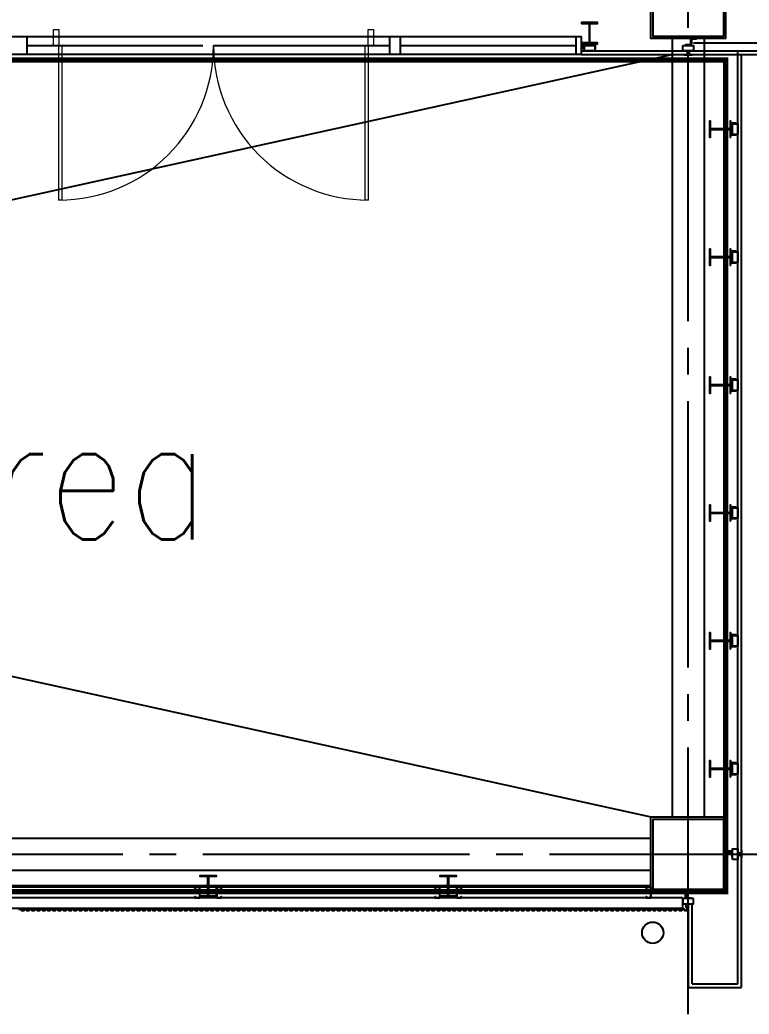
# Model space of a CAD drawing. Header units: millimetres. Extents: x -48783 to 30095, y 6477 to 24477.
# Drawn here: x 22774 to 23457, y 10600 to 11532 of the extents above; entities that cross this region are included whole.
import ezdxf
from ezdxf.enums import TextEntityAlignment as Align

# ---------------------------------------------------------------- set-up
doc = ezdxf.new("R2010")
doc.units = ezdxf.units.MM
doc.header["$LTSCALE"] = 100
doc.linetypes.add('X-N-FAB-L20$0$COL-CEN-LIN', pattern=[3.25, 2.5, -0.25, 0.25, -0.25])
for name, color, linetype in [('0-XREF', 7, 'Continuous'), ('X-N-FAB-L20$0$04', 8, 'Continuous'), ('X-N-FAB-L20$0$08', 8, 'Continuous'), ('X-N-FAB-L20$0$200K新增範圍', 8, 'Continuous'), ('X-N-FAB-L20$0$BLOCK', 8, 'Continuous'), ('X-N-FAB-L20$0$CCL', 8, 'X-N-FAB-L20$0$COL-CEN-LIN'), ('X-N-FAB-L20$0$COL-S', 8, 'Continuous'), ('X-N-FAB-L20$0$DOOR', 8, 'Continuous'), ('X-N-FAB-L20$0$TXT-CODE', 8, 'Continuous')]:
    doc.layers.add(name, color=color, linetype=linetype)
doc.styles.add('X-N-FAB-L20$0$CHINA', font='simplex.shx', dxfattribs={"width": 0.75, "bigfont": 'chineset.shx'})

# ---------------------------------------------------------------- blocks, each defined once
blk = doc.blocks.new('X-N-FAB-L20$0$A$Cc7bb84f0')
at = {"layer": 'X-N-FAB-L20$0$COL-S'}
for points in [[(0, 70), (70, 70), (70, 0), (0, 0)], [(2, 68), (68, 68), (68, 2), (2, 2)]]:
    blk.add_lwpolyline(points, close=True, dxfattribs=at)
blk = doc.blocks.new('X-N-FAB-L20$0$A$C20c95bda')
at = {"layer": 'X-N-FAB-L20$0$CCL'}
for p, q in [((24420, 0), (24420, 9160)), ((240, 150), (28330, 150))]:
    blk.add_line(p, q, dxfattribs=at)
at = {"layer": 'X-N-FAB-L20$0$200K新增範圍'}
for p in [(24385, 915), (24385, 115)]:
    blk.add_blockref('X-N-FAB-L20$0$A$Cc7bb84f0', p, dxfattribs=at)
blk = doc.blocks.new('X-N-FAB-L20$0$A$C1d07c4d4')
at = {"layer": 'X-N-FAB-L20$0$04'}
for p, q in [((24102.44, 890), (24102.44, 160)), ((24132.44, 890), (24132.44, 160)), ((24163.89, 3.5), (24163.89, 878.5)), ((20832.44, 875), (24082.44, 160)), ((20852.44, 160), (24102.44, 875)), ((24167.44, 0), (24167.44, 875)), ((23252.44, 140), (24082.44, 140)), ((23252.44, 110), (24082.44, 110)), ((24082.44, 95.25), (23252.44, 95.25)), ((24082.44, 94), (23252.44, 94)), ((24111.99, 84), (23223.82, 84)), ((24111.99, 84), (24111.99, 74)), ((24117.44, 75), (24117.44, 0)), ((24120.99, 3.5), (24120.99, 78.5)), ((24111.99, 74), (23223.82, 74)), ((24117.44, 0), (24167.44, 0)), ((24120.99, 3.5), (24163.89, 3.5))]:
    blk.add_line(p, q, dxfattribs=at)
for points in [[(24157.44, 797.5), (24157.44, 812.5), (24156.54, 812.5), (24156.54, 805.3), (24138.34, 805.3), (24138.34, 812.5), (24137.44, 812.5), (24137.44, 797.5), (24138.34, 797.5), (24138.34, 804.7), (24156.54, 804.7), (24156.54, 797.5)], [(24162.44, 810.6), (24157.44, 810.6), (24157.44, 805.6), (24158.04, 805.6), (24158.04, 810), (24162.44, 810)], [(24162.44, 799.4), (24157.44, 799.4), (24157.44, 804.4), (24158.04, 804.4), (24158.04, 800), (24162.44, 800)], [(24158.94, 800), (24158.94, 810), (24163.94, 810), (24163.94, 800)], [(24157.44, 677.5), (24157.44, 692.5), (24156.54, 692.5), (24156.54, 685.3), (24138.34, 685.3), (24138.34, 692.5), (24137.44, 692.5), (24137.44, 677.5), (24138.34, 677.5), (24138.34, 684.7), (24156.54, 684.7), (24156.54, 677.5)], [(24162.44, 690.6), (24157.44, 690.6), (24157.44, 685.6), (24158.04, 685.6), (24158.04, 690), (24162.44, 690)], [(24162.44, 679.4), (24157.44, 679.4), (24157.44, 684.4), (24158.04, 684.4), (24158.04, 680), (24162.44, 680)], [(24158.94, 680), (24158.94, 690), (24163.94, 690), (24163.94, 680)], [(24157.44, 557.5), (24157.44, 572.5), (24156.54, 572.5), (24156.54, 565.3), (24138.34, 565.3), (24138.34, 572.5), (24137.44, 572.5), (24137.44, 557.5), (24138.34, 557.5), (24138.34, 564.7), (24156.54, 564.7), (24156.54, 557.5)], [(24162.44, 570.6), (24157.44, 570.6), (24157.44, 565.6), (24158.04, 565.6), (24158.04, 570), (24162.44, 570)], [(24158.94, 560), (24158.94, 570), (24163.94, 570), (24163.94, 560)], [(24162.44, 559.4), (24157.44, 559.4), (24157.44, 564.4), (24158.04, 564.4), (24158.04, 560), (24162.44, 560)], [(24157.44, 437.5), (24157.44, 452.5), (24156.54, 452.5), (24156.54, 445.3), (24138.34, 445.3), (24138.34, 452.5), (24137.44, 452.5), (24137.44, 437.5), (24138.34, 437.5), (24138.34, 444.7), (24156.54, 444.7), (24156.54, 437.5)], [(24162.44, 450.6), (24157.44, 450.6), (24157.44, 445.6), (24158.04, 445.6), (24158.04, 450), (24162.44, 450)], [(24158.94, 440), (24158.94, 450), (24163.94, 450), (24163.94, 440)], [(24162.44, 439.4), (24157.44, 439.4), (24157.44, 444.4), (24158.04, 444.4), (24158.04, 440), (24162.44, 440)], [(24157.44, 317.5), (24157.44, 332.5), (24156.54, 332.5), (24156.54, 325.3), (24138.34, 325.3), (24138.34, 332.5), (24137.44, 332.5), (24137.44, 317.5), (24138.34, 317.5), (24138.34, 324.7), (24156.54, 324.7), (24156.54, 317.5)], [(24162.44, 330.6), (24157.44, 330.6), (24157.44, 325.6), (24158.04, 325.6), (24158.04, 330), (24162.44, 330)], [(24158.94, 320), (24158.94, 330), (24163.94, 330), (24163.94, 320)], [(24162.44, 319.4), (24157.44, 319.4), (24157.44, 324.4), (24158.04, 324.4), (24158.04, 320), (24162.44, 320)], [(24157.44, 197.5), (24157.44, 212.5), (24156.54, 212.5), (24156.54, 205.3), (24138.34, 205.3), (24138.34, 212.5), (24137.44, 212.5), (24137.44, 197.5), (24138.34, 197.5), (24138.34, 204.7), (24156.54, 204.7), (24156.54, 197.5)], [(24162.44, 210.6), (24157.44, 210.6), (24157.44, 205.6), (24158.04, 205.6), (24158.04, 210), (24162.44, 210)], [(24158.94, 200), (24158.94, 210), (24163.94, 210), (24163.94, 200)], [(24162.44, 199.4), (24157.44, 199.4), (24157.44, 204.4), (24158.04, 204.4), (24158.04, 200), (24162.44, 200)], [(24082.44, 90), (24082.44, 160), (24152.44, 160), (24152.44, 90)], [(24084.44, 92), (24084.44, 158), (24150.44, 158), (24150.44, 92)], [(24157.44, 127.5), (24152.44, 127.5), (24152.44, 132.5), (24153.04, 132.5), (24153.04, 128.1), (24157.44, 128.1)], [(24158.94, 122.5), (24158.94, 127.5), (24153.94, 127.5), (24153.94, 126.9), (24158.34, 126.9), (24158.34, 122.5)], [(24158.94, 120), (24158.94, 130), (24163.94, 130), (24163.94, 120)], [(24167.44, 124), (24167.44, 126), (24163.94, 126), (24163.94, 124)], [(23674.94, 85), (23659.94, 85), (23659.94, 85.9), (23667.14, 85.9), (23667.14, 104.1), (23659.94, 104.1), (23659.94, 105), (23674.94, 105), (23674.94, 104.1), (23667.74, 104.1), (23667.74, 85.9), (23674.94, 85.9)], [(23899.94, 85), (23884.94, 85), (23884.94, 85.9), (23892.14, 85.9), (23892.14, 104.1), (23884.94, 104.1), (23884.94, 105), (23899.94, 105), (23899.94, 104.1), (23892.74, 104.1), (23892.74, 85.9), (23899.94, 85.9)], [(24114.94, 85), (24114.94, 90), (24109.94, 90), (24109.94, 89.4), (24114.34, 89.4), (24114.34, 85)], [(24119.94, 83.5), (24114.94, 83.5), (24114.94, 88.5), (24115.54, 88.5), (24115.54, 84.1), (24119.94, 84.1)], [(24122.44, 83.5), (24112.44, 83.5), (24112.44, 78.5), (24122.44, 78.5)], [(24117.44, 75), (24115.44, 75), (24115.44, 78.5), (24117.44, 78.5)]]:
    blk.add_lwpolyline(points, close=True, dxfattribs=at)
for points in [[(24167.64, 121.25), (24167.64, 124.25), (24166.04, 124.25), (24166.04, 125.75), (24167.64, 125.75), (24167.64, 128.75)], [(23497.54, 73.65), (23498.24, 73.9), (23498.22, 73.95), (23497.53, 73.7), (23494.79, 73.7), (23494.79, 72.1), (23492.41, 72.1), (23492.41, 73.55), (23489.83, 73.55)], [(23489.88, 73.5), (23492.36, 73.5), (23492.36, 72.05), (23494.84, 72.05), (23494.84, 73.65), (23497.55, 73.65)]]:
    blk.add_lwpolyline(points, dxfattribs=at)
for points in [[(23655.58, 93.08), (23655.14, 93.08, -0.414214), (23655.06, 93.16), (23655.06, 93.84, -0.414214), (23655.14, 93.92), (23659.32, 93.92, -0.414214), (23659.4, 93.84), (23659.4, 84.16, -0.414214), (23659.32, 84.08), (23655.14, 84.08, -0.414214), (23655.06, 84.16), (23655.06, 84.84, -0.414214), (23655.14, 84.92), (23655.58, 84.92), (23655.58, 85), (23655.14, 85, 0.414214), (23654.98, 84.84), (23654.98, 84.16, 0.414214), (23655.14, 84), (23659.32, 84, 0.414214), (23659.48, 84.16), (23659.48, 93.84, 0.414214), (23659.32, 94), (23655.14, 94, 0.414214), (23654.98, 93.84), (23654.98, 93.16, 0.414214), (23655.14, 93), (23655.58, 93)], [(23679.3, 93.08), (23679.74, 93.08, 0.414214), (23679.82, 93.16), (23679.82, 93.84, 0.414214), (23679.74, 93.92), (23675.56, 93.92, 0.414214), (23675.48, 93.84), (23675.48, 84.16, 0.414214), (23675.56, 84.08), (23679.74, 84.08, 0.414214), (23679.82, 84.16), (23679.82, 84.84, 0.414214), (23679.74, 84.92), (23679.3, 84.92), (23679.3, 85), (23679.74, 85, -0.414214), (23679.9, 84.84), (23679.9, 84.16, -0.414214), (23679.74, 84), (23675.56, 84, -0.414214), (23675.4, 84.16), (23675.4, 93.84, -0.414214), (23675.56, 94), (23679.74, 94, -0.414214), (23679.9, 93.84), (23679.9, 93.16, -0.414214), (23679.74, 93), (23679.3, 93)], [(23880.58, 93.08), (23880.14, 93.08, -0.414214), (23880.06, 93.16), (23880.06, 93.84, -0.414214), (23880.14, 93.92), (23884.32, 93.92, -0.414214), (23884.4, 93.84), (23884.4, 84.16, -0.414214), (23884.32, 84.08), (23880.14, 84.08, -0.414214), (23880.06, 84.16), (23880.06, 84.84, -0.414214), (23880.14, 84.92), (23880.58, 84.92), (23880.58, 85), (23880.14, 85, 0.414214), (23879.98, 84.84), (23879.98, 84.16, 0.414214), (23880.14, 84), (23884.32, 84, 0.414214), (23884.48, 84.16), (23884.48, 93.84, 0.414214), (23884.32, 94), (23880.14, 94, 0.414214), (23879.98, 93.84), (23879.98, 93.16, 0.414214), (23880.14, 93), (23880.58, 93)], [(23904.3, 93.08), (23904.74, 93.08, 0.414214), (23904.82, 93.16), (23904.82, 93.84, 0.414214), (23904.74, 93.92), (23900.56, 93.92, 0.414214), (23900.48, 93.84), (23900.48, 84.16, 0.414214), (23900.56, 84.08), (23904.74, 84.08, 0.414214), (23904.82, 84.16), (23904.82, 84.84, 0.414214), (23904.74, 84.92), (23904.3, 84.92), (23904.3, 85), (23904.74, 85, -0.414214), (23904.9, 84.84), (23904.9, 84.16, -0.414214), (23904.74, 84), (23900.56, 84, -0.414214), (23900.4, 84.16), (23900.4, 93.84, -0.414214), (23900.56, 94), (23904.74, 94, -0.414214), (23904.9, 93.84), (23904.9, 93.16, -0.414214), (23904.74, 93), (23904.3, 93)], [(24078.54, 93.08), (24078.1, 93.08, -0.414214), (24078.02, 93.16), (24078.02, 93.84, -0.414214), (24078.1, 93.92), (24082.28, 93.92, -0.414214), (24082.36, 93.84), (24082.36, 84.16, -0.414214), (24082.28, 84.08), (24078.1, 84.08, -0.414214), (24078.02, 84.16), (24078.02, 84.84, -0.414214), (24078.1, 84.92), (24078.54, 84.92), (24078.54, 85), (24078.1, 85, 0.414214), (24077.94, 84.84), (24077.94, 84.16, 0.414214), (24078.1, 84), (24082.28, 84, 0.414214), (24082.44, 84.16), (24082.44, 93.84, 0.414214), (24082.28, 94), (24078.1, 94, 0.414214), (24077.94, 93.84), (24077.94, 93.16, 0.414214), (24078.1, 93), (24078.54, 93)]]:
    blk.add_lwpolyline(points, format="xyb", close=True, dxfattribs=at)
for points in [[(23512.34, 73.65), (23513.04, 73.9), (23513.02, 73.95), (23512.33, 73.7), (23509.59, 73.7), (23509.59, 72.1), (23507.21, 72.1), (23507.21, 73.55), (23504.63, 73.55), (23504.63, 72.1), (23502.25, 72.1), (23502.25, 73.55), (23499.67, 73.55), (23499.67, 72.1), (23497.29, 72.1), (23497.29, 73.6), (23498.24, 73.6, 1), (23498.24, 74), (23496.17, 74), (23496.04, 73.87), (23495.91, 74), (23494.54, 74), (23494.54, 73.95), (23495.89, 73.95), (23496.04, 73.8), (23496.19, 73.95), (23498.24, 73.95, -1), (23498.24, 73.65), (23497.24, 73.65), (23497.24, 72.05), (23499.72, 72.05), (23499.72, 73.5), (23502.2, 73.5), (23502.2, 72.05), (23504.68, 72.05), (23504.68, 73.5), (23507.16, 73.5), (23507.16, 72.05), (23509.64, 72.05), (23509.64, 73.65), (23512.35, 73.65)], [(23527.14, 73.65), (23527.84, 73.9), (23527.82, 73.95), (23527.13, 73.7), (23524.39, 73.7), (23524.39, 72.1), (23522.01, 72.1), (23522.01, 73.55), (23519.43, 73.55), (23519.43, 72.1), (23517.05, 72.1), (23517.05, 73.55), (23514.47, 73.55), (23514.47, 72.1), (23512.09, 72.1), (23512.09, 73.6), (23513.04, 73.6, 1), (23513.04, 74), (23510.97, 74), (23510.84, 73.87), (23510.71, 74), (23509.34, 74), (23509.34, 73.95), (23510.69, 73.95), (23510.84, 73.8), (23510.99, 73.95), (23513.04, 73.95, -1), (23513.04, 73.65), (23512.04, 73.65), (23512.04, 72.05), (23514.52, 72.05), (23514.52, 73.5), (23517, 73.5), (23517, 72.05), (23519.48, 72.05), (23519.48, 73.5), (23521.96, 73.5), (23521.96, 72.05), (23524.44, 72.05), (23524.44, 73.65), (23527.15, 73.65)], [(23541.94, 73.65), (23542.64, 73.9), (23542.62, 73.95), (23541.93, 73.7), (23539.19, 73.7), (23539.19, 72.1), (23536.81, 72.1), (23536.81, 73.55), (23534.23, 73.55), (23534.23, 72.1), (23531.85, 72.1), (23531.85, 73.55), (23529.27, 73.55), (23529.27, 72.1), (23526.89, 72.1), (23526.89, 73.6), (23527.84, 73.6, 1), (23527.84, 74), (23525.77, 74), (23525.64, 73.87), (23525.51, 74), (23524.14, 74), (23524.14, 73.95), (23525.49, 73.95), (23525.64, 73.8), (23525.79, 73.95), (23527.84, 73.95, -1), (23527.84, 73.65), (23526.84, 73.65), (23526.84, 72.05), (23529.32, 72.05), (23529.32, 73.5), (23531.8, 73.5), (23531.8, 72.05), (23534.28, 72.05), (23534.28, 73.5), (23536.76, 73.5), (23536.76, 72.05), (23539.24, 72.05), (23539.24, 73.65), (23541.95, 73.65)], [(23556.74, 73.65), (23557.44, 73.9), (23557.42, 73.95), (23556.73, 73.7), (23553.99, 73.7), (23553.99, 72.1), (23551.61, 72.1), (23551.61, 73.55), (23549.03, 73.55), (23549.03, 72.1), (23546.65, 72.1), (23546.65, 73.55), (23544.07, 73.55), (23544.07, 72.1), (23541.69, 72.1), (23541.69, 73.6), (23542.64, 73.6, 1), (23542.64, 74), (23540.57, 74), (23540.44, 73.87), (23540.31, 74), (23538.94, 74), (23538.94, 73.95), (23540.29, 73.95), (23540.44, 73.8), (23540.59, 73.95), (23542.64, 73.95, -1), (23542.64, 73.65), (23541.64, 73.65), (23541.64, 72.05), (23544.12, 72.05), (23544.12, 73.5), (23546.6, 73.5), (23546.6, 72.05), (23549.08, 72.05), (23549.08, 73.5), (23551.56, 73.5), (23551.56, 72.05), (23554.04, 72.05), (23554.04, 73.65), (23556.75, 73.65)], [(23571.54, 73.65), (23572.24, 73.9), (23572.22, 73.95), (23571.53, 73.7), (23568.79, 73.7), (23568.79, 72.1), (23566.41, 72.1), (23566.41, 73.55), (23563.83, 73.55), (23563.83, 72.1), (23561.45, 72.1), (23561.45, 73.55), (23558.87, 73.55), (23558.87, 72.1), (23556.49, 72.1), (23556.49, 73.6), (23557.44, 73.6, 1), (23557.44, 74), (23555.37, 74), (23555.24, 73.87), (23555.11, 74), (23553.74, 74), (23553.74, 73.95), (23555.09, 73.95), (23555.24, 73.8), (23555.39, 73.95), (23557.44, 73.95, -1), (23557.44, 73.65), (23556.44, 73.65), (23556.44, 72.05), (23558.92, 72.05), (23558.92, 73.5), (23561.4, 73.5), (23561.4, 72.05), (23563.88, 72.05), (23563.88, 73.5), (23566.36, 73.5), (23566.36, 72.05), (23568.84, 72.05), (23568.84, 73.65), (23571.55, 73.65)], [(23586.34, 73.65), (23587.04, 73.9), (23587.02, 73.95), (23586.33, 73.7), (23583.59, 73.7), (23583.59, 72.1), (23581.21, 72.1), (23581.21, 73.55), (23578.63, 73.55), (23578.63, 72.1), (23576.25, 72.1), (23576.25, 73.55), (23573.67, 73.55), (23573.67, 72.1), (23571.29, 72.1), (23571.29, 73.6), (23572.24, 73.6, 1), (23572.24, 74), (23570.17, 74), (23570.04, 73.87), (23569.91, 74), (23568.54, 74), (23568.54, 73.95), (23569.89, 73.95), (23570.04, 73.8), (23570.19, 73.95), (23572.24, 73.95, -1), (23572.24, 73.65), (23571.24, 73.65), (23571.24, 72.05), (23573.72, 72.05), (23573.72, 73.5), (23576.2, 73.5), (23576.2, 72.05), (23578.68, 72.05), (23578.68, 73.5), (23581.16, 73.5), (23581.16, 72.05), (23583.64, 72.05), (23583.64, 73.65), (23586.35, 73.65)], [(23601.14, 73.65), (23601.84, 73.9), (23601.82, 73.95), (23601.13, 73.7), (23598.39, 73.7), (23598.39, 72.1), (23596.01, 72.1), (23596.01, 73.55), (23593.43, 73.55), (23593.43, 72.1), (23591.05, 72.1), (23591.05, 73.55), (23588.47, 73.55), (23588.47, 72.1), (23586.09, 72.1), (23586.09, 73.6), (23587.04, 73.6, 1), (23587.04, 74), (23584.97, 74), (23584.84, 73.87), (23584.71, 74), (23583.34, 74), (23583.34, 73.95), (23584.69, 73.95), (23584.84, 73.8), (23584.99, 73.95), (23587.04, 73.95, -1), (23587.04, 73.65), (23586.04, 73.65), (23586.04, 72.05), (23588.52, 72.05), (23588.52, 73.5), (23591, 73.5), (23591, 72.05), (23593.48, 72.05), (23593.48, 73.5), (23595.96, 73.5), (23595.96, 72.05), (23598.44, 72.05), (23598.44, 73.65), (23601.15, 73.65)], [(23615.94, 73.65), (23616.64, 73.9), (23616.62, 73.95), (23615.93, 73.7), (23613.19, 73.7), (23613.19, 72.1), (23610.81, 72.1), (23610.81, 73.55), (23608.23, 73.55), (23608.23, 72.1), (23605.85, 72.1), (23605.85, 73.55), (23603.27, 73.55), (23603.27, 72.1), (23600.89, 72.1), (23600.89, 73.6), (23601.84, 73.6, 1), (23601.84, 74), (23599.77, 74), (23599.64, 73.87), (23599.51, 74), (23598.14, 74), (23598.14, 73.95), (23599.49, 73.95), (23599.64, 73.8), (23599.79, 73.95), (23601.84, 73.95, -1), (23601.84, 73.65), (23600.84, 73.65), (23600.84, 72.05), (23603.32, 72.05), (23603.32, 73.5), (23605.8, 73.5), (23605.8, 72.05), (23608.28, 72.05), (23608.28, 73.5), (23610.76, 73.5), (23610.76, 72.05), (23613.24, 72.05), (23613.24, 73.65), (23615.95, 73.65)], [(23630.74, 73.65), (23631.44, 73.9), (23631.42, 73.95), (23630.73, 73.7), (23627.99, 73.7), (23627.99, 72.1), (23625.61, 72.1), (23625.61, 73.55), (23623.03, 73.55), (23623.03, 72.1), (23620.65, 72.1), (23620.65, 73.55), (23618.07, 73.55), (23618.07, 72.1), (23615.69, 72.1), (23615.69, 73.6), (23616.64, 73.6, 1), (23616.64, 74), (23614.57, 74), (23614.44, 73.87), (23614.31, 74), (23612.94, 74), (23612.94, 73.95), (23614.29, 73.95), (23614.44, 73.8), (23614.59, 73.95), (23616.64, 73.95, -1), (23616.64, 73.65), (23615.64, 73.65), (23615.64, 72.05), (23618.12, 72.05), (23618.12, 73.5), (23620.6, 73.5), (23620.6, 72.05), (23623.08, 72.05), (23623.08, 73.5), (23625.56, 73.5), (23625.56, 72.05), (23628.04, 72.05), (23628.04, 73.65), (23630.75, 73.65)], [(23645.54, 73.65), (23646.24, 73.9), (23646.22, 73.95), (23645.53, 73.7), (23642.79, 73.7), (23642.79, 72.1), (23640.41, 72.1), (23640.41, 73.55), (23637.83, 73.55), (23637.83, 72.1), (23635.45, 72.1), (23635.45, 73.55), (23632.87, 73.55), (23632.87, 72.1), (23630.49, 72.1), (23630.49, 73.6), (23631.44, 73.6, 1), (23631.44, 74), (23629.37, 74), (23629.24, 73.87), (23629.11, 74), (23627.74, 74), (23627.74, 73.95), (23629.09, 73.95), (23629.24, 73.8), (23629.39, 73.95), (23631.44, 73.95, -1), (23631.44, 73.65), (23630.44, 73.65), (23630.44, 72.05), (23632.92, 72.05), (23632.92, 73.5), (23635.4, 73.5), (23635.4, 72.05), (23637.88, 72.05), (23637.88, 73.5), (23640.36, 73.5), (23640.36, 72.05), (23642.84, 72.05), (23642.84, 73.65), (23645.55, 73.65)], [(23660.34, 73.65), (23661.04, 73.9), (23661.02, 73.95), (23660.33, 73.7), (23657.59, 73.7), (23657.59, 72.1), (23655.21, 72.1), (23655.21, 73.55), (23652.63, 73.55), (23652.63, 72.1), (23650.25, 72.1), (23650.25, 73.55), (23647.67, 73.55), (23647.67, 72.1), (23645.29, 72.1), (23645.29, 73.6), (23646.24, 73.6, 1), (23646.24, 74), (23644.17, 74), (23644.04, 73.87), (23643.91, 74), (23642.54, 74), (23642.54, 73.95), (23643.89, 73.95), (23644.04, 73.8), (23644.19, 73.95), (23646.24, 73.95, -1), (23646.24, 73.65), (23645.24, 73.65), (23645.24, 72.05), (23647.72, 72.05), (23647.72, 73.5), (23650.2, 73.5), (23650.2, 72.05), (23652.68, 72.05), (23652.68, 73.5), (23655.16, 73.5), (23655.16, 72.05), (23657.64, 72.05), (23657.64, 73.65), (23660.35, 73.65)], [(23675.14, 73.65), (23675.84, 73.9), (23675.82, 73.95), (23675.13, 73.7), (23672.39, 73.7), (23672.39, 72.1), (23670.01, 72.1), (23670.01, 73.55), (23667.43, 73.55), (23667.43, 72.1), (23665.05, 72.1), (23665.05, 73.55), (23662.47, 73.55), (23662.47, 72.1), (23660.09, 72.1), (23660.09, 73.6), (23661.04, 73.6, 1), (23661.04, 74), (23658.97, 74), (23658.84, 73.87), (23658.71, 74), (23657.34, 74), (23657.34, 73.95), (23658.69, 73.95), (23658.84, 73.8), (23658.99, 73.95), (23661.04, 73.95, -1), (23661.04, 73.65), (23660.04, 73.65), (23660.04, 72.05), (23662.52, 72.05), (23662.52, 73.5), (23665, 73.5), (23665, 72.05), (23667.48, 72.05), (23667.48, 73.5), (23669.96, 73.5), (23669.96, 72.05), (23672.44, 72.05), (23672.44, 73.65), (23675.15, 73.65)], [(23689.94, 73.65), (23690.64, 73.9), (23690.62, 73.95), (23689.93, 73.7), (23687.19, 73.7), (23687.19, 72.1), (23684.81, 72.1), (23684.81, 73.55), (23682.23, 73.55), (23682.23, 72.1), (23679.85, 72.1), (23679.85, 73.55), (23677.27, 73.55), (23677.27, 72.1), (23674.89, 72.1), (23674.89, 73.6), (23675.84, 73.6, 1), (23675.84, 74), (23673.77, 74), (23673.64, 73.87), (23673.51, 74), (23672.14, 74), (23672.14, 73.95), (23673.49, 73.95), (23673.64, 73.8), (23673.79, 73.95), (23675.84, 73.95, -1), (23675.84, 73.65), (23674.84, 73.65), (23674.84, 72.05), (23677.32, 72.05), (23677.32, 73.5), (23679.8, 73.5), (23679.8, 72.05), (23682.28, 72.05), (23682.28, 73.5), (23684.76, 73.5), (23684.76, 72.05), (23687.24, 72.05), (23687.24, 73.65), (23689.95, 73.65)], [(23704.74, 73.65), (23705.44, 73.9), (23705.42, 73.95), (23704.73, 73.7), (23701.99, 73.7), (23701.99, 72.1), (23699.61, 72.1), (23699.61, 73.55), (23697.03, 73.55), (23697.03, 72.1), (23694.65, 72.1), (23694.65, 73.55), (23692.07, 73.55), (23692.07, 72.1), (23689.69, 72.1), (23689.69, 73.6), (23690.64, 73.6, 1), (23690.64, 74), (23688.57, 74), (23688.44, 73.87), (23688.31, 74), (23686.94, 74), (23686.94, 73.95), (23688.29, 73.95), (23688.44, 73.8), (23688.59, 73.95), (23690.64, 73.95, -1), (23690.64, 73.65), (23689.64, 73.65), (23689.64, 72.05), (23692.12, 72.05), (23692.12, 73.5), (23694.6, 73.5), (23694.6, 72.05), (23697.08, 72.05), (23697.08, 73.5), (23699.56, 73.5), (23699.56, 72.05), (23702.04, 72.05), (23702.04, 73.65), (23704.75, 73.65)], [(23719.54, 73.65), (23720.24, 73.9), (23720.22, 73.95), (23719.53, 73.7), (23716.79, 73.7), (23716.79, 72.1), (23714.41, 72.1), (23714.41, 73.55), (23711.83, 73.55), (23711.83, 72.1), (23709.45, 72.1), (23709.45, 73.55), (23706.87, 73.55), (23706.87, 72.1), (23704.49, 72.1), (23704.49, 73.6), (23705.44, 73.6, 1), (23705.44, 74), (23703.37, 74), (23703.24, 73.87), (23703.11, 74), (23701.74, 74), (23701.74, 73.95), (23703.09, 73.95), (23703.24, 73.8), (23703.39, 73.95), (23705.44, 73.95, -1), (23705.44, 73.65), (23704.44, 73.65), (23704.44, 72.05), (23706.92, 72.05), (23706.92, 73.5), (23709.4, 73.5), (23709.4, 72.05), (23711.88, 72.05), (23711.88, 73.5), (23714.36, 73.5), (23714.36, 72.05), (23716.84, 72.05), (23716.84, 73.65), (23719.55, 73.65)], [(23734.34, 73.65), (23735.04, 73.9), (23735.02, 73.95), (23734.33, 73.7), (23731.59, 73.7), (23731.59, 72.1), (23729.21, 72.1), (23729.21, 73.55), (23726.63, 73.55), (23726.63, 72.1), (23724.25, 72.1), (23724.25, 73.55), (23721.67, 73.55), (23721.67, 72.1), (23719.29, 72.1), (23719.29, 73.6), (23720.24, 73.6, 1), (23720.24, 74), (23718.17, 74), (23718.04, 73.87), (23717.91, 74), (23716.54, 74), (23716.54, 73.95), (23717.89, 73.95), (23718.04, 73.8), (23718.19, 73.95), (23720.24, 73.95, -1), (23720.24, 73.65), (23719.24, 73.65), (23719.24, 72.05), (23721.72, 72.05), (23721.72, 73.5), (23724.2, 73.5), (23724.2, 72.05), (23726.68, 72.05), (23726.68, 73.5), (23729.16, 73.5), (23729.16, 72.05), (23731.64, 72.05), (23731.64, 73.65), (23734.35, 73.65)], [(23749.14, 73.65), (23749.84, 73.9), (23749.82, 73.95), (23749.13, 73.7), (23746.39, 73.7), (23746.39, 72.1), (23744.01, 72.1), (23744.01, 73.55), (23741.43, 73.55), (23741.43, 72.1), (23739.05, 72.1), (23739.05, 73.55), (23736.47, 73.55), (23736.47, 72.1), (23734.09, 72.1), (23734.09, 73.6), (23735.04, 73.6, 1), (23735.04, 74), (23732.97, 74), (23732.84, 73.87), (23732.71, 74), (23731.34, 74), (23731.34, 73.95), (23732.69, 73.95), (23732.84, 73.8), (23732.99, 73.95), (23735.04, 73.95, -1), (23735.04, 73.65), (23734.04, 73.65), (23734.04, 72.05), (23736.52, 72.05), (23736.52, 73.5), (23739, 73.5), (23739, 72.05), (23741.48, 72.05), (23741.48, 73.5), (23743.96, 73.5), (23743.96, 72.05), (23746.44, 72.05), (23746.44, 73.65), (23749.15, 73.65)], [(23763.94, 73.65), (23764.64, 73.9), (23764.62, 73.95), (23763.93, 73.7), (23761.19, 73.7), (23761.19, 72.1), (23758.81, 72.1), (23758.81, 73.55), (23756.23, 73.55), (23756.23, 72.1), (23753.85, 72.1), (23753.85, 73.55), (23751.27, 73.55), (23751.27, 72.1), (23748.89, 72.1), (23748.89, 73.6), (23749.84, 73.6, 1), (23749.84, 74), (23747.77, 74), (23747.64, 73.87), (23747.51, 74), (23746.14, 74), (23746.14, 73.95), (23747.49, 73.95), (23747.64, 73.8), (23747.79, 73.95), (23749.84, 73.95, -1), (23749.84, 73.65), (23748.84, 73.65), (23748.84, 72.05), (23751.32, 72.05), (23751.32, 73.5), (23753.8, 73.5), (23753.8, 72.05), (23756.28, 72.05), (23756.28, 73.5), (23758.76, 73.5), (23758.76, 72.05), (23761.24, 72.05), (23761.24, 73.65), (23763.95, 73.65)], [(23778.74, 73.65), (23779.44, 73.9), (23779.42, 73.95), (23778.73, 73.7), (23775.99, 73.7), (23775.99, 72.1), (23773.61, 72.1), (23773.61, 73.55), (23771.03, 73.55), (23771.03, 72.1), (23768.65, 72.1), (23768.65, 73.55), (23766.07, 73.55), (23766.07, 72.1), (23763.69, 72.1), (23763.69, 73.6), (23764.64, 73.6, 1), (23764.64, 74), (23762.57, 74), (23762.44, 73.87), (23762.31, 74), (23760.94, 74), (23760.94, 73.95), (23762.29, 73.95), (23762.44, 73.8), (23762.59, 73.95), (23764.64, 73.95, -1), (23764.64, 73.65), (23763.64, 73.65), (23763.64, 72.05), (23766.12, 72.05), (23766.12, 73.5), (23768.6, 73.5), (23768.6, 72.05), (23771.08, 72.05), (23771.08, 73.5), (23773.56, 73.5), (23773.56, 72.05), (23776.04, 72.05), (23776.04, 73.65), (23778.75, 73.65)], [(23793.54, 73.65), (23794.24, 73.9), (23794.22, 73.95), (23793.53, 73.7), (23790.79, 73.7), (23790.79, 72.1), (23788.41, 72.1), (23788.41, 73.55), (23785.83, 73.55), (23785.83, 72.1), (23783.45, 72.1), (23783.45, 73.55), (23780.87, 73.55), (23780.87, 72.1), (23778.49, 72.1), (23778.49, 73.6), (23779.44, 73.6, 1), (23779.44, 74), (23777.37, 74), (23777.24, 73.87), (23777.11, 74), (23775.74, 74), (23775.74, 73.95), (23777.09, 73.95), (23777.24, 73.8), (23777.39, 73.95), (23779.44, 73.95, -1), (23779.44, 73.65), (23778.44, 73.65), (23778.44, 72.05), (23780.92, 72.05), (23780.92, 73.5), (23783.4, 73.5), (23783.4, 72.05), (23785.88, 72.05), (23785.88, 73.5), (23788.36, 73.5), (23788.36, 72.05), (23790.84, 72.05), (23790.84, 73.65), (23793.55, 73.65)], [(23808.34, 73.65), (23809.04, 73.9), (23809.02, 73.95), (23808.33, 73.7), (23805.59, 73.7), (23805.59, 72.1), (23803.21, 72.1), (23803.21, 73.55), (23800.63, 73.55), (23800.63, 72.1), (23798.25, 72.1), (23798.25, 73.55), (23795.67, 73.55), (23795.67, 72.1), (23793.29, 72.1), (23793.29, 73.6), (23794.24, 73.6, 1), (23794.24, 74), (23792.17, 74), (23792.04, 73.87), (23791.91, 74), (23790.54, 74), (23790.54, 73.95), (23791.89, 73.95), (23792.04, 73.8), (23792.19, 73.95), (23794.24, 73.95, -1), (23794.24, 73.65), (23793.24, 73.65), (23793.24, 72.05), (23795.72, 72.05), (23795.72, 73.5), (23798.2, 73.5), (23798.2, 72.05), (23800.68, 72.05), (23800.68, 73.5), (23803.16, 73.5), (23803.16, 72.05), (23805.64, 72.05), (23805.64, 73.65), (23808.35, 73.65)], [(23823.14, 73.65), (23823.84, 73.9), (23823.82, 73.95), (23823.13, 73.7), (23820.39, 73.7), (23820.39, 72.1), (23818.01, 72.1), (23818.01, 73.55), (23815.43, 73.55), (23815.43, 72.1), (23813.05, 72.1), (23813.05, 73.55), (23810.47, 73.55), (23810.47, 72.1), (23808.09, 72.1), (23808.09, 73.6), (23809.04, 73.6, 1), (23809.04, 74), (23806.97, 74), (23806.84, 73.87), (23806.71, 74), (23805.34, 74), (23805.34, 73.95), (23806.69, 73.95), (23806.84, 73.8), (23806.99, 73.95), (23809.04, 73.95, -1), (23809.04, 73.65), (23808.04, 73.65), (23808.04, 72.05), (23810.52, 72.05), (23810.52, 73.5), (23813, 73.5), (23813, 72.05), (23815.48, 72.05), (23815.48, 73.5), (23817.96, 73.5), (23817.96, 72.05), (23820.44, 72.05), (23820.44, 73.65), (23823.15, 73.65)], [(23837.94, 73.65), (23838.64, 73.9), (23838.62, 73.95), (23837.93, 73.7), (23835.19, 73.7), (23835.19, 72.1), (23832.81, 72.1), (23832.81, 73.55), (23830.23, 73.55), (23830.23, 72.1), (23827.85, 72.1), (23827.85, 73.55), (23825.27, 73.55), (23825.27, 72.1), (23822.89, 72.1), (23822.89, 73.6), (23823.84, 73.6, 1), (23823.84, 74), (23821.77, 74), (23821.64, 73.87), (23821.51, 74), (23820.14, 74), (23820.14, 73.95), (23821.49, 73.95), (23821.64, 73.8), (23821.79, 73.95), (23823.84, 73.95, -1), (23823.84, 73.65), (23822.84, 73.65), (23822.84, 72.05), (23825.32, 72.05), (23825.32, 73.5), (23827.8, 73.5), (23827.8, 72.05), (23830.28, 72.05), (23830.28, 73.5), (23832.76, 73.5), (23832.76, 72.05), (23835.24, 72.05), (23835.24, 73.65), (23837.95, 73.65)], [(23852.74, 73.65), (23853.44, 73.9), (23853.42, 73.95), (23852.73, 73.7), (23849.99, 73.7), (23849.99, 72.1), (23847.61, 72.1), (23847.61, 73.55), (23845.03, 73.55), (23845.03, 72.1), (23842.65, 72.1), (23842.65, 73.55), (23840.07, 73.55), (23840.07, 72.1), (23837.69, 72.1), (23837.69, 73.6), (23838.64, 73.6, 1), (23838.64, 74), (23836.57, 74), (23836.44, 73.87), (23836.31, 74), (23834.94, 74), (23834.94, 73.95), (23836.29, 73.95), (23836.44, 73.8), (23836.59, 73.95), (23838.64, 73.95, -1), (23838.64, 73.65), (23837.64, 73.65), (23837.64, 72.05), (23840.12, 72.05), (23840.12, 73.5), (23842.6, 73.5), (23842.6, 72.05), (23845.08, 72.05), (23845.08, 73.5), (23847.56, 73.5), (23847.56, 72.05), (23850.04, 72.05), (23850.04, 73.65), (23852.75, 73.65)], [(23867.54, 73.65), (23868.24, 73.9), (23868.22, 73.95), (23867.53, 73.7), (23864.79, 73.7), (23864.79, 72.1), (23862.41, 72.1), (23862.41, 73.55), (23859.83, 73.55), (23859.83, 72.1), (23857.45, 72.1), (23857.45, 73.55), (23854.87, 73.55), (23854.87, 72.1), (23852.49, 72.1), (23852.49, 73.6), (23853.44, 73.6, 1), (23853.44, 74), (23851.37, 74), (23851.24, 73.87), (23851.11, 74), (23849.74, 74), (23849.74, 73.95), (23851.09, 73.95), (23851.24, 73.8), (23851.39, 73.95), (23853.44, 73.95, -1), (23853.44, 73.65), (23852.44, 73.65), (23852.44, 72.05), (23854.92, 72.05), (23854.92, 73.5), (23857.4, 73.5), (23857.4, 72.05), (23859.88, 72.05), (23859.88, 73.5), (23862.36, 73.5), (23862.36, 72.05), (23864.84, 72.05), (23864.84, 73.65), (23867.55, 73.65)], [(23882.34, 73.65), (23883.04, 73.9), (23883.02, 73.95), (23882.33, 73.7), (23879.59, 73.7), (23879.59, 72.1), (23877.21, 72.1), (23877.21, 73.55), (23874.63, 73.55), (23874.63, 72.1), (23872.25, 72.1), (23872.25, 73.55), (23869.67, 73.55), (23869.67, 72.1), (23867.29, 72.1), (23867.29, 73.6), (23868.24, 73.6, 1), (23868.24, 74), (23866.17, 74), (23866.04, 73.87), (23865.91, 74), (23864.54, 74), (23864.54, 73.95), (23865.89, 73.95), (23866.04, 73.8), (23866.19, 73.95), (23868.24, 73.95, -1), (23868.24, 73.65), (23867.24, 73.65), (23867.24, 72.05), (23869.72, 72.05), (23869.72, 73.5), (23872.2, 73.5), (23872.2, 72.05), (23874.68, 72.05), (23874.68, 73.5), (23877.16, 73.5), (23877.16, 72.05), (23879.64, 72.05), (23879.64, 73.65), (23882.35, 73.65)], [(23897.14, 73.65), (23897.84, 73.9), (23897.82, 73.95), (23897.13, 73.7), (23894.39, 73.7), (23894.39, 72.1), (23892.01, 72.1), (23892.01, 73.55), (23889.43, 73.55), (23889.43, 72.1), (23887.05, 72.1), (23887.05, 73.55), (23884.47, 73.55), (23884.47, 72.1), (23882.09, 72.1), (23882.09, 73.6), (23883.04, 73.6, 1), (23883.04, 74), (23880.97, 74), (23880.84, 73.87), (23880.71, 74), (23879.34, 74), (23879.34, 73.95), (23880.69, 73.95), (23880.84, 73.8), (23880.99, 73.95), (23883.04, 73.95, -1), (23883.04, 73.65), (23882.04, 73.65), (23882.04, 72.05), (23884.52, 72.05), (23884.52, 73.5), (23887, 73.5), (23887, 72.05), (23889.48, 72.05), (23889.48, 73.5), (23891.96, 73.5), (23891.96, 72.05), (23894.44, 72.05), (23894.44, 73.65), (23897.15, 73.65)], [(23911.94, 73.65), (23912.64, 73.9), (23912.62, 73.95), (23911.93, 73.7), (23909.19, 73.7), (23909.19, 72.1), (23906.81, 72.1), (23906.81, 73.55), (23904.23, 73.55), (23904.23, 72.1), (23901.85, 72.1), (23901.85, 73.55), (23899.27, 73.55), (23899.27, 72.1), (23896.89, 72.1), (23896.89, 73.6), (23897.84, 73.6, 1), (23897.84, 74), (23895.77, 74), (23895.64, 73.87), (23895.51, 74), (23894.14, 74), (23894.14, 73.95), (23895.49, 73.95), (23895.64, 73.8), (23895.79, 73.95), (23897.84, 73.95, -1), (23897.84, 73.65), (23896.84, 73.65), (23896.84, 72.05), (23899.32, 72.05), (23899.32, 73.5), (23901.8, 73.5), (23901.8, 72.05), (23904.28, 72.05), (23904.28, 73.5), (23906.76, 73.5), (23906.76, 72.05), (23909.24, 72.05), (23909.24, 73.65), (23911.95, 73.65)], [(23926.74, 73.65), (23927.44, 73.9), (23927.42, 73.95), (23926.73, 73.7), (23923.99, 73.7), (23923.99, 72.1), (23921.61, 72.1), (23921.61, 73.55), (23919.03, 73.55), (23919.03, 72.1), (23916.65, 72.1), (23916.65, 73.55), (23914.07, 73.55), (23914.07, 72.1), (23911.69, 72.1), (23911.69, 73.6), (23912.64, 73.6, 1), (23912.64, 74), (23910.57, 74), (23910.44, 73.87), (23910.31, 74), (23908.94, 74), (23908.94, 73.95), (23910.29, 73.95), (23910.44, 73.8), (23910.59, 73.95), (23912.64, 73.95, -1), (23912.64, 73.65), (23911.64, 73.65), (23911.64, 72.05), (23914.12, 72.05), (23914.12, 73.5), (23916.6, 73.5), (23916.6, 72.05), (23919.08, 72.05), (23919.08, 73.5), (23921.56, 73.5), (23921.56, 72.05), (23924.04, 72.05), (23924.04, 73.65), (23926.75, 73.65)], [(23941.54, 73.65), (23942.24, 73.9), (23942.22, 73.95), (23941.53, 73.7), (23938.79, 73.7), (23938.79, 72.1), (23936.41, 72.1), (23936.41, 73.55), (23933.83, 73.55), (23933.83, 72.1), (23931.45, 72.1), (23931.45, 73.55), (23928.87, 73.55), (23928.87, 72.1), (23926.49, 72.1), (23926.49, 73.6), (23927.44, 73.6, 1), (23927.44, 74), (23925.37, 74), (23925.24, 73.87), (23925.11, 74), (23923.74, 74), (23923.74, 73.95), (23925.09, 73.95), (23925.24, 73.8), (23925.39, 73.95), (23927.44, 73.95, -1), (23927.44, 73.65), (23926.44, 73.65), (23926.44, 72.05), (23928.92, 72.05), (23928.92, 73.5), (23931.4, 73.5), (23931.4, 72.05), (23933.88, 72.05), (23933.88, 73.5), (23936.36, 73.5), (23936.36, 72.05), (23938.84, 72.05), (23938.84, 73.65), (23941.55, 73.65)], [(23956.34, 73.65), (23957.04, 73.9), (23957.02, 73.95), (23956.33, 73.7), (23953.59, 73.7), (23953.59, 72.1), (23951.21, 72.1), (23951.21, 73.55), (23948.63, 73.55), (23948.63, 72.1), (23946.25, 72.1), (23946.25, 73.55), (23943.67, 73.55), (23943.67, 72.1), (23941.29, 72.1), (23941.29, 73.6), (23942.24, 73.6, 1), (23942.24, 74), (23940.17, 74), (23940.04, 73.87), (23939.91, 74), (23938.54, 74), (23938.54, 73.95), (23939.89, 73.95), (23940.04, 73.8), (23940.19, 73.95), (23942.24, 73.95, -1), (23942.24, 73.65), (23941.24, 73.65), (23941.24, 72.05), (23943.72, 72.05), (23943.72, 73.5), (23946.2, 73.5), (23946.2, 72.05), (23948.68, 72.05), (23948.68, 73.5), (23951.16, 73.5), (23951.16, 72.05), (23953.64, 72.05), (23953.64, 73.65), (23956.35, 73.65)], [(23971.14, 73.65), (23971.84, 73.9), (23971.82, 73.95), (23971.13, 73.7), (23968.39, 73.7), (23968.39, 72.1), (23966.01, 72.1), (23966.01, 73.55), (23963.43, 73.55), (23963.43, 72.1), (23961.05, 72.1), (23961.05, 73.55), (23958.47, 73.55), (23958.47, 72.1), (23956.09, 72.1), (23956.09, 73.6), (23957.04, 73.6, 1), (23957.04, 74), (23954.97, 74), (23954.84, 73.87), (23954.71, 74), (23953.34, 74), (23953.34, 73.95), (23954.69, 73.95), (23954.84, 73.8), (23954.99, 73.95), (23957.04, 73.95, -1), (23957.04, 73.65), (23956.04, 73.65), (23956.04, 72.05), (23958.52, 72.05), (23958.52, 73.5), (23961, 73.5), (23961, 72.05), (23963.48, 72.05), (23963.48, 73.5), (23965.96, 73.5), (23965.96, 72.05), (23968.44, 72.05), (23968.44, 73.65), (23971.15, 73.65)], [(23985.94, 73.65), (23986.64, 73.9), (23986.62, 73.95), (23985.93, 73.7), (23983.19, 73.7), (23983.19, 72.1), (23980.81, 72.1), (23980.81, 73.55), (23978.23, 73.55), (23978.23, 72.1), (23975.85, 72.1), (23975.85, 73.55), (23973.27, 73.55), (23973.27, 72.1), (23970.89, 72.1), (23970.89, 73.6), (23971.84, 73.6, 1), (23971.84, 74), (23969.77, 74), (23969.64, 73.87), (23969.51, 74), (23968.14, 74), (23968.14, 73.95), (23969.49, 73.95), (23969.64, 73.8), (23969.79, 73.95), (23971.84, 73.95, -1), (23971.84, 73.65), (23970.84, 73.65), (23970.84, 72.05), (23973.32, 72.05), (23973.32, 73.5), (23975.8, 73.5), (23975.8, 72.05), (23978.28, 72.05), (23978.28, 73.5), (23980.76, 73.5), (23980.76, 72.05), (23983.24, 72.05), (23983.24, 73.65), (23985.95, 73.65)], [(24000.74, 73.65), (24001.44, 73.9), (24001.42, 73.95), (24000.73, 73.7), (23997.99, 73.7), (23997.99, 72.1), (23995.61, 72.1), (23995.61, 73.55), (23993.03, 73.55), (23993.03, 72.1), (23990.65, 72.1), (23990.65, 73.55), (23988.07, 73.55), (23988.07, 72.1), (23985.69, 72.1), (23985.69, 73.6), (23986.64, 73.6, 1), (23986.64, 74), (23984.57, 74), (23984.44, 73.87), (23984.31, 74), (23982.94, 74), (23982.94, 73.95), (23984.29, 73.95), (23984.44, 73.8), (23984.59, 73.95), (23986.64, 73.95, -1), (23986.64, 73.65), (23985.64, 73.65), (23985.64, 72.05), (23988.12, 72.05), (23988.12, 73.5), (23990.6, 73.5), (23990.6, 72.05), (23993.08, 72.05), (23993.08, 73.5), (23995.56, 73.5), (23995.56, 72.05), (23998.04, 72.05), (23998.04, 73.65), (24000.75, 73.65)], [(24015.54, 73.65), (24016.24, 73.9), (24016.22, 73.95), (24015.53, 73.7), (24012.79, 73.7), (24012.79, 72.1), (24010.41, 72.1), (24010.41, 73.55), (24007.83, 73.55), (24007.83, 72.1), (24005.45, 72.1), (24005.45, 73.55), (24002.87, 73.55), (24002.87, 72.1), (24000.49, 72.1), (24000.49, 73.6), (24001.44, 73.6, 1), (24001.44, 74), (23999.37, 74), (23999.24, 73.87), (23999.11, 74), (23997.74, 74), (23997.74, 73.95), (23999.09, 73.95), (23999.24, 73.8), (23999.39, 73.95), (24001.44, 73.95, -1), (24001.44, 73.65), (24000.44, 73.65), (24000.44, 72.05), (24002.92, 72.05), (24002.92, 73.5), (24005.4, 73.5), (24005.4, 72.05), (24007.88, 72.05), (24007.88, 73.5), (24010.36, 73.5), (24010.36, 72.05), (24012.84, 72.05), (24012.84, 73.65), (24015.55, 73.65)], [(24030.34, 73.65), (24031.04, 73.9), (24031.02, 73.95), (24030.33, 73.7), (24027.59, 73.7), (24027.59, 72.1), (24025.21, 72.1), (24025.21, 73.55), (24022.63, 73.55), (24022.63, 72.1), (24020.25, 72.1), (24020.25, 73.55), (24017.67, 73.55), (24017.67, 72.1), (24015.29, 72.1), (24015.29, 73.6), (24016.24, 73.6, 1), (24016.24, 74), (24014.17, 74), (24014.04, 73.87), (24013.91, 74), (24012.54, 74), (24012.54, 73.95), (24013.89, 73.95), (24014.04, 73.8), (24014.19, 73.95), (24016.24, 73.95, -1), (24016.24, 73.65), (24015.24, 73.65), (24015.24, 72.05), (24017.72, 72.05), (24017.72, 73.5), (24020.2, 73.5), (24020.2, 72.05), (24022.68, 72.05), (24022.68, 73.5), (24025.16, 73.5), (24025.16, 72.05), (24027.64, 72.05), (24027.64, 73.65), (24030.35, 73.65)], [(24045.14, 73.65), (24045.84, 73.9), (24045.82, 73.95), (24045.13, 73.7), (24042.39, 73.7), (24042.39, 72.1), (24040.01, 72.1), (24040.01, 73.55), (24037.43, 73.55), (24037.43, 72.1), (24035.05, 72.1), (24035.05, 73.55), (24032.47, 73.55), (24032.47, 72.1), (24030.09, 72.1), (24030.09, 73.6), (24031.04, 73.6, 1), (24031.04, 74), (24028.97, 74), (24028.84, 73.87), (24028.71, 74), (24027.34, 74), (24027.34, 73.95), (24028.69, 73.95), (24028.84, 73.8), (24028.99, 73.95), (24031.04, 73.95, -1), (24031.04, 73.65), (24030.04, 73.65), (24030.04, 72.05), (24032.52, 72.05), (24032.52, 73.5), (24035, 73.5), (24035, 72.05), (24037.48, 72.05), (24037.48, 73.5), (24039.96, 73.5), (24039.96, 72.05), (24042.44, 72.05), (24042.44, 73.65), (24045.15, 73.65)], [(24059.94, 73.65), (24060.64, 73.9), (24060.62, 73.95), (24059.93, 73.7), (24057.19, 73.7), (24057.19, 72.1), (24054.81, 72.1), (24054.81, 73.55), (24052.23, 73.55), (24052.23, 72.1), (24049.85, 72.1), (24049.85, 73.55), (24047.27, 73.55), (24047.27, 72.1), (24044.89, 72.1), (24044.89, 73.6), (24045.84, 73.6, 1), (24045.84, 74), (24043.77, 74), (24043.64, 73.87), (24043.51, 74), (24042.14, 74), (24042.14, 73.95), (24043.49, 73.95), (24043.64, 73.8), (24043.79, 73.95), (24045.84, 73.95, -1), (24045.84, 73.65), (24044.84, 73.65), (24044.84, 72.05), (24047.32, 72.05), (24047.32, 73.5), (24049.8, 73.5), (24049.8, 72.05), (24052.28, 72.05), (24052.28, 73.5), (24054.76, 73.5), (24054.76, 72.05), (24057.24, 72.05), (24057.24, 73.65), (24059.95, 73.65)], [(24074.74, 73.65), (24075.44, 73.9), (24075.42, 73.95), (24074.73, 73.7), (24071.99, 73.7), (24071.99, 72.1), (24069.61, 72.1), (24069.61, 73.55), (24067.03, 73.55), (24067.03, 72.1), (24064.65, 72.1), (24064.65, 73.55), (24062.07, 73.55), (24062.07, 72.1), (24059.69, 72.1), (24059.69, 73.6), (24060.64, 73.6, 1), (24060.64, 74), (24058.57, 74), (24058.44, 73.87), (24058.31, 74), (24056.94, 74), (24056.94, 73.95), (24058.29, 73.95), (24058.44, 73.8), (24058.59, 73.95), (24060.64, 73.95, -1), (24060.64, 73.65), (24059.64, 73.65), (24059.64, 72.05), (24062.12, 72.05), (24062.12, 73.5), (24064.6, 73.5), (24064.6, 72.05), (24067.08, 72.05), (24067.08, 73.5), (24069.56, 73.5), (24069.56, 72.05), (24072.04, 72.05), (24072.04, 73.65), (24074.75, 73.65)], [(24089.54, 73.65), (24090.24, 73.9), (24090.22, 73.95), (24089.53, 73.7), (24086.79, 73.7), (24086.79, 72.1), (24084.41, 72.1), (24084.41, 73.55), (24081.83, 73.55), (24081.83, 72.1), (24079.45, 72.1), (24079.45, 73.55), (24076.87, 73.55), (24076.87, 72.1), (24074.49, 72.1), (24074.49, 73.6), (24075.44, 73.6, 1), (24075.44, 74), (24073.37, 74), (24073.24, 73.87), (24073.11, 74), (24071.74, 74), (24071.74, 73.95), (24073.09, 73.95), (24073.24, 73.8), (24073.39, 73.95), (24075.44, 73.95, -1), (24075.44, 73.65), (24074.44, 73.65), (24074.44, 72.05), (24076.92, 72.05), (24076.92, 73.5), (24079.4, 73.5), (24079.4, 72.05), (24081.88, 72.05), (24081.88, 73.5), (24084.36, 73.5), (24084.36, 72.05), (24086.84, 72.05), (24086.84, 73.65), (24089.55, 73.65)], [(24104.34, 73.65), (24105.04, 73.9), (24105.02, 73.95), (24104.33, 73.7), (24101.59, 73.7), (24101.59, 72.1), (24099.21, 72.1), (24099.21, 73.55), (24096.63, 73.55), (24096.63, 72.1), (24094.25, 72.1), (24094.25, 73.55), (24091.67, 73.55), (24091.67, 72.1), (24089.29, 72.1), (24089.29, 73.6), (24090.24, 73.6, 1), (24090.24, 74), (24088.17, 74), (24088.04, 73.87), (24087.91, 74), (24086.54, 74), (24086.54, 73.95), (24087.89, 73.95), (24088.04, 73.8), (24088.19, 73.95), (24090.24, 73.95, -1), (24090.24, 73.65), (24089.24, 73.65), (24089.24, 72.05), (24091.72, 72.05), (24091.72, 73.5), (24094.2, 73.5), (24094.2, 72.05), (24096.68, 72.05), (24096.68, 73.5), (24099.16, 73.5), (24099.16, 72.05), (24101.64, 72.05), (24101.64, 73.65), (24104.35, 73.65)], [(24117.44, 73.7), (24116.39, 73.7), (24116.39, 72.1), (24114.01, 72.1), (24114.01, 73.55), (24111.43, 73.55), (24111.43, 72.1), (24109.05, 72.1), (24109.05, 73.55), (24106.47, 73.55), (24106.47, 72.1), (24104.09, 72.1), (24104.09, 73.6), (24105.04, 73.6, 1), (24105.04, 74), (24102.97, 74), (24102.84, 73.87), (24102.71, 74), (24101.34, 74), (24101.34, 73.95), (24102.69, 73.95), (24102.84, 73.8), (24102.99, 73.95), (24105.04, 73.95, -1), (24105.04, 73.65), (24104.04, 73.65), (24104.04, 72.05), (24106.52, 72.05), (24106.52, 73.5), (24109, 73.5), (24109, 72.05), (24111.48, 72.05), (24111.48, 73.5), (24113.96, 73.5), (24113.96, 72.05), (24116.44, 72.05), (24116.44, 73.65), (24117.44, 73.65)]]:
    blk.add_lwpolyline(points, format="xyb", dxfattribs=at)
blk.add_circle((24084.04, 51.38), 10, dxfattribs=at)
at = {"layer": 'X-N-FAB-L20$0$08'}
for p, q in [((23317.44, 892), (24017.44, 892)), ((23497.44, 892), (23497.44, 875)), ((23837.44, 892), (23837.44, 875)), ((23847.44, 892), (23847.44, 875)), ((24012.44, 875), (24012.44, 892)), ((24017.44, 875), (24017.44, 892)), ((24122.44, 886), (24398.44, 886)), ((23497.44, 883.5), (23662.44, 883.5)), ((23672.44, 883.5), (23837.44, 883.5)), ((23847.44, 883.5), (24012.44, 883.5)), ((24017.44, 878.5), (24413.44, 878.5)), ((24017.44, 875), (23317.44, 875)), ((24017.44, 875), (24413.44, 875))]:
    blk.add_line(p, q, dxfattribs=at)
for points in [[(24082.44, 890), (24082.44, 960), (24152.44, 960), (24152.44, 890)], [(24084.44, 892), (24084.44, 958), (24150.44, 958), (24150.44, 892)], [(24017.44, 885), (24032.44, 885), (24032.44, 885.9), (24025.24, 885.9), (24025.24, 904.1), (24032.44, 904.1), (24032.44, 905), (24017.44, 905), (24017.44, 904.1), (24024.64, 904.1), (24024.64, 885.9), (24017.44, 885.9)], [(24114.94, 883.5), (24119.94, 883.5), (24119.94, 888.5), (24119.34, 888.5), (24119.34, 884.1), (24114.94, 884.1)], [(24119.94, 885), (24119.94, 890), (24124.94, 890), (24124.94, 889.4), (24120.54, 889.4), (24120.54, 885)], [(24019.34, 880), (24019.34, 885), (24024.34, 885), (24024.34, 884.4), (24019.94, 884.4), (24019.94, 880)], [(24019.94, 883.5), (24029.94, 883.5), (24029.94, 878.5), (24019.94, 878.5)], [(24030.54, 880), (24030.54, 885), (24025.54, 885), (24025.54, 884.4), (24029.94, 884.4), (24029.94, 880)], [(24112.44, 883.5), (24122.44, 883.5), (24122.44, 878.5), (24112.44, 878.5)], [(24116.44, 875), (24118.44, 875), (24118.44, 878.5), (24116.44, 878.5)]]:
    blk.add_lwpolyline(points, close=True, dxfattribs=at)
blk.add_lwpolyline([(24113.69, 874.8), (24116.69, 874.8), (24116.69, 876.4), (24118.19, 876.4), (24118.19, 874.8), (24121.19, 874.8)], dxfattribs=at)
blk = doc.blocks.new('X-N-FAB-L20$0$萬用門(22改)-REVISED[26]_1')
at = {"layer": 'X-N-FAB-L20$0$DOOR', "lineweight": 0}
for p, q in [((1368.5, 6015), (1368.5, 6020)), ((1368.5, 6020), (1383.5, 6020)), ((1383.5, 6015), (1368.5, 6015)), ((1383.5, 6020), (1383.5, 6015)), ((1383.5, 6015), (1528.5, 6015)), ((1383.5, 6012), (1383.5, 6015)), ((1528.5, 6015), (1528.5, 6012)), ((1528.5, 6012), (1383.5, 6012)), ((1383.5, 5728), (1528.5, 5728)), ((1383.5, 5725), (1383.5, 5728)), ((1528.5, 5728), (1528.5, 5725)), ((1368.5, 5720), (1368.5, 5725)), ((1368.5, 5725), (1383.5, 5725)), ((1383.5, 5720), (1368.5, 5720)), ((1528.5, 5725), (1383.5, 5725)), ((1383.5, 5725), (1383.5, 5720))]:
    blk.add_line(p, q, dxfattribs=at)
for centre, start, end in [((1383.5, 6015), 270, 0), ((1383.5, 5725), 0, 90)]:
    blk.add_arc(centre, 145, start, end, dxfattribs=at)
blk = doc.blocks.new('X-N-FAB-L20')
at = {"const_width": 5}
blk.add_lwpolyline([(20065, 11495), (23435, 11495), (23435, 10715), (20065, 10715)], close=True, dxfattribs=at)
blk.add_blockref('X-N-FAB-L20$0$A$C1d07c4d4', (-717.44, 10625))
at = {"layer": 'X-N-FAB-L20$0$BLOCK'}
blk.add_blockref('X-N-FAB-L20$0$A$C20c95bda', (-1020, 10600), dxfattribs=at)
at = {"layer": 'X-N-FAB-L20$0$DOOR', "lineweight": 0, "rotation": 269.9999999999999}
blk.add_blockref('X-N-FAB-L20$0$萬用門(22改)-REVISED[26]_1', (17085, 12892), dxfattribs=at)
at = {"layer": 'X-N-FAB-L20$0$TXT-CODE', "style": 'X-N-FAB-L20$0$CHINA', "width": 0.8}
blk.add_text('(Temp)Spares Parts Storage Area', height=120, dxfattribs=at).set_placement((21850.85, 11105.2), align=Align.MIDDLE_CENTER)

msp = doc.modelspace()

# ---------------------------------------------------------------- block references
at = {"layer": '0-XREF'}
msp.add_blockref('X-N-FAB-L20', (0, 0), dxfattribs=at)

doc.saveas('drawing.dxf')
